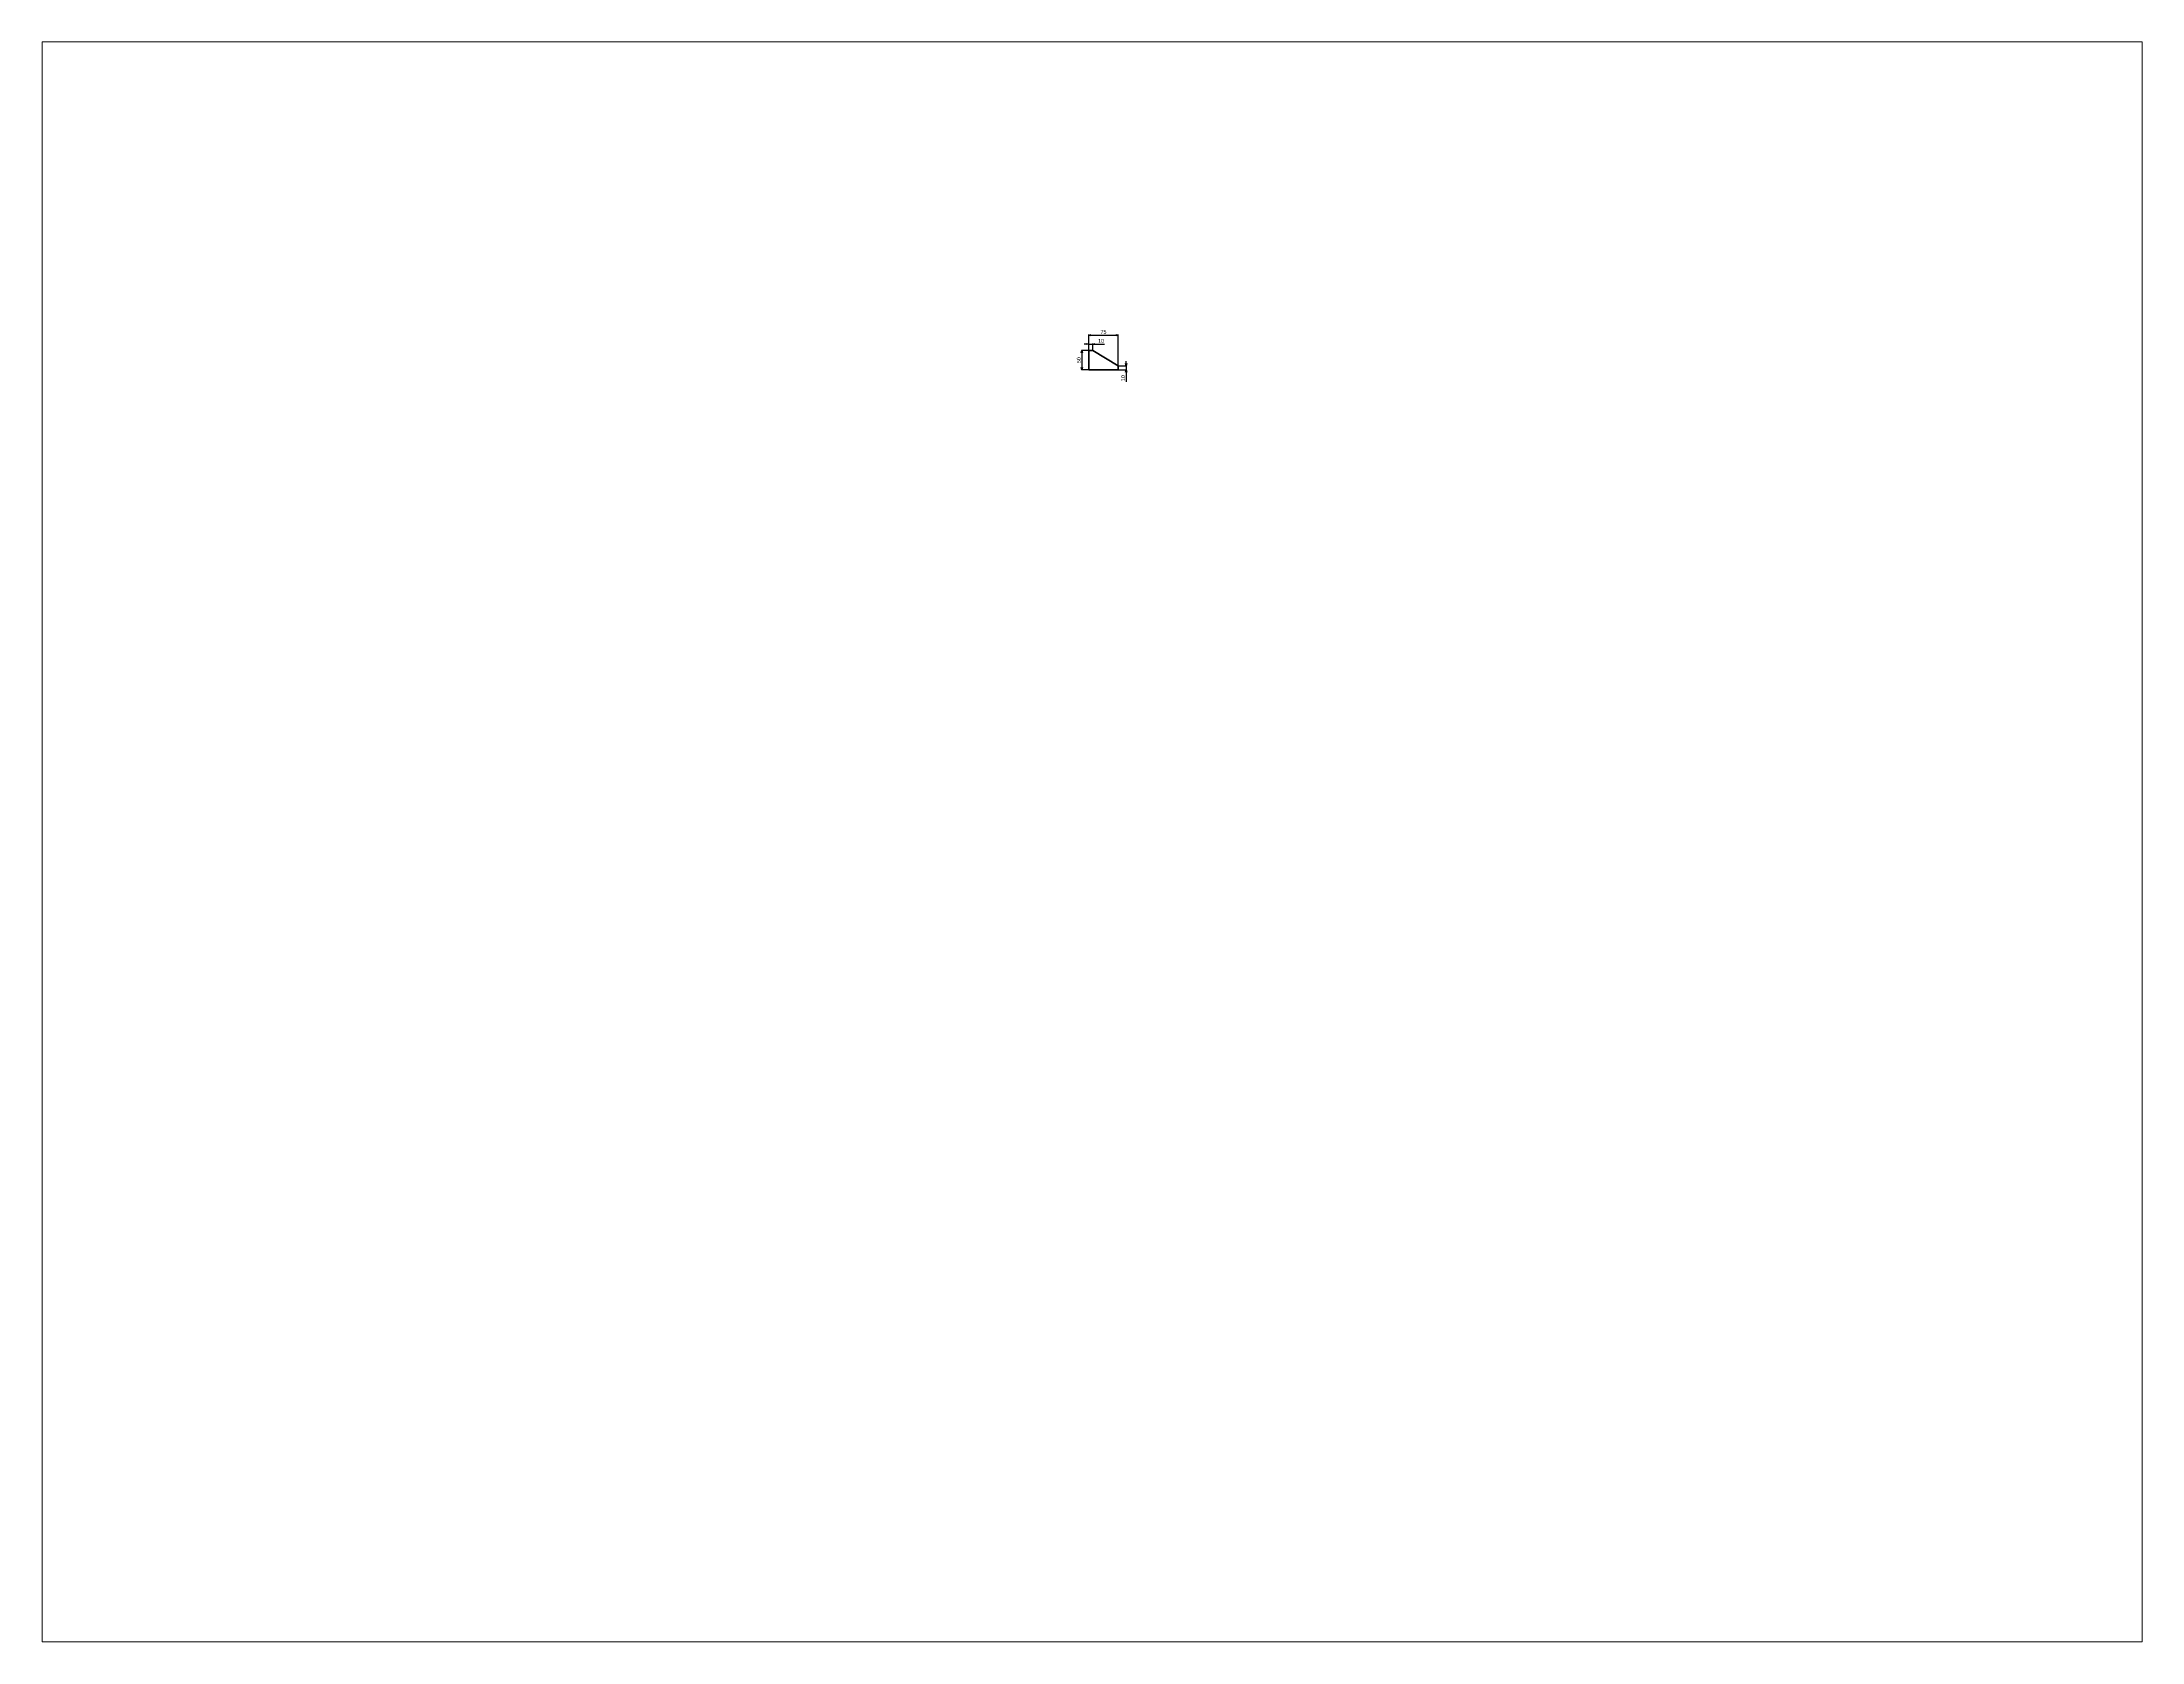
# Paper-space layout 'レイアウト2' of a CAD drawing. Header units: millimetres. Extents: x 27 to 240, y 20 to 183.
# The model-space entities are those that its viewports show. They can reach past a viewport. Long polylines and large blocks are cut down to what shows.
import ezdxf

# ---------------------------------------------------------------- set-up
doc = ezdxf.new("R2010")
doc.units = ezdxf.units.MM
doc.layers.add('外形線', color=7, linetype='Continuous', lineweight=40)
doc.layers.add('寸法線', color=3, linetype='Continuous', lineweight=20)
doc.styles.get("Standard").update_dxf_attribs({"font": 'MS PGothic.ttf'})
doc.dimstyles.new('ST-10', dxfattribs={"dimtxt": 10, "dimasz": 6, "dimexe": 1.25, "dimexo": 0.75, "dimgap": 3, "dimtad": 1, "dimdec": 1, "dimdsep": 46, "dimtxsty": 'Standard', "dimblk": 'OPEN30', "dimcen": -10, "dimadec": 1, "dimazin": 2, "dimtfac": 1, "dimtdec": 1, "dimtmove": 0, "dimatfit": 3, "dimldrblk": 'OPEN30', "dimfxl": 1, "dimarcsym": 0})

# ---------------------------------------------------------------- blocks, each defined once
blk = doc.blocks.new('_Open30')
at = {"color": 0, "linetype": 'ByBlock', "lineweight": -2}
for p, q in [((-1, 0.27), (0, 0)), ((0, 0), (-1, -0.27)), ((0, 0), (-1, 0))]:
    blk.add_line(p, q, dxfattribs=at)
blk = doc.blocks.new('*D30')
at = {"layer": 'Defpoints', "color": 0, "transparency": 16777216}
for p in [(1196.4, 3165.4), (1206.4, 3182), (1206.4, 3165.4)]:
    blk.add_point(p, dxfattribs=at)
at = {"layer": '寸法線', "color": 0, "lineweight": -2, "transparency": 16777216}
for p, q in [((1190.4, 3182), (1184.4, 3182)), ((1196.4, 3166.2), (1196.4, 3183.2)), ((1196.4, 3182), (1206.4, 3182)), ((1206.4, 3166.2), (1206.4, 3183.2)), ((1212.4, 3182), (1236.9, 3182))]:
    blk.add_line(p, q, dxfattribs=at)
at = {"layer": '寸法線', "color": 0, "lineweight": -2, "transparency": 16777216, "xscale": 6, "yscale": 6, "zscale": 6}
blk.add_blockref('_Open30', (1196.4, 3182), dxfattribs=at)
at = {"layer": '寸法線', "color": 0, "lineweight": -2, "transparency": 16777216, "xscale": 6, "yscale": 6, "zscale": 6, "rotation": 180}
blk.add_blockref('_Open30', (1206.4, 3182), dxfattribs=at)
at = {"layer": '寸法線', "color": 0, "transparency": 16777216, "insert": (1227.7, 3190), "char_height": 10, "attachment_point": 5}
blk.add_mtext('10', dxfattribs=at)
blk = doc.blocks.new('*D31')
at = {"layer": 'Defpoints', "color": 0, "transparency": 16777216}
for p in [(1271.4, 3204.9), (1196.4, 3163.6), (1271.4, 3125.4)]:
    blk.add_point(p, dxfattribs=at)
at = {"layer": '寸法線', "color": 0, "lineweight": -2, "transparency": 16777216}
for p, q in [((1196.4, 3164.3), (1196.4, 3206.1)), ((1202.4, 3204.9), (1265.4, 3204.9)), ((1271.4, 3126.2), (1271.4, 3206.1))]:
    blk.add_line(p, q, dxfattribs=at)
at = {"layer": '寸法線', "color": 0, "lineweight": -2, "transparency": 16777216, "xscale": 6, "yscale": 6, "zscale": 6, "rotation": 180}
blk.add_blockref('_Open30', (1196.4, 3204.9), dxfattribs=at)
at = {"layer": '寸法線', "color": 0, "lineweight": -2, "transparency": 16777216, "xscale": 6, "yscale": 6, "zscale": 6}
blk.add_blockref('_Open30', (1271.4, 3204.9), dxfattribs=at)
at = {"layer": '寸法線', "color": 0, "transparency": 16777216, "insert": (1233.9, 3212.9), "char_height": 10, "attachment_point": 5}
blk.add_mtext('75', dxfattribs=at)
blk = doc.blocks.new('*D32')
at = {"layer": 'Defpoints', "color": 0, "transparency": 16777216}
for p in [(1271.4, 3125.4), (1271.4, 3115.4), (1292.4, 3115.4)]:
    blk.add_point(p, dxfattribs=at)
at = {"layer": '寸法線', "color": 0, "lineweight": -2, "transparency": 16777216}
for p, q in [((1292.4, 3131.4), (1292.4, 3137.4)), ((1272.2, 3125.4), (1293.7, 3125.4)), ((1272.2, 3115.4), (1293.7, 3115.4)), ((1292.4, 3125.4), (1292.4, 3115.4)), ((1292.4, 3109.4), (1292.4, 3084.9))]:
    blk.add_line(p, q, dxfattribs=at)
at = {"layer": '寸法線', "color": 0, "lineweight": -2, "transparency": 16777216, "xscale": 6, "yscale": 6, "zscale": 6}
for p, rotation in [((1292.4, 3125.4), 270), ((1292.4, 3115.4), 90)]:
    blk.add_blockref('_Open30', p, dxfattribs=dict(at, rotation=rotation))
at = {"layer": '寸法線', "color": 0, "transparency": 16777216, "insert": (1284.4, 3094.2), "char_height": 10, "attachment_point": 5, "rotation": 90}
blk.add_mtext('10', dxfattribs=at)
blk = doc.blocks.new('*D33')
at = {"layer": 'Defpoints', "color": 0, "transparency": 16777216}
for p in [(1196.4, 3165.4), (1178.4, 3115.4), (1196.4, 3115.4)]:
    blk.add_point(p, dxfattribs=at)
at = {"layer": '寸法線', "color": 0, "lineweight": -2, "transparency": 16777216}
for p, q in [((1195.7, 3165.4), (1177.2, 3165.4)), ((1178.4, 3159.4), (1178.4, 3121.4)), ((1195.7, 3115.4), (1177.2, 3115.4))]:
    blk.add_line(p, q, dxfattribs=at)
at = {"layer": '寸法線', "color": 0, "lineweight": -2, "transparency": 16777216, "xscale": 6, "yscale": 6, "zscale": 6}
for p, rotation in [((1178.4, 3165.4), 90), ((1178.4, 3115.4), 270)]:
    blk.add_blockref('_Open30', p, dxfattribs=dict(at, rotation=rotation))
at = {"layer": '寸法線', "color": 0, "transparency": 16777216, "insert": (1170.4, 3140.4), "char_height": 10, "attachment_point": 5, "rotation": 90}
blk.add_mtext('50', dxfattribs=at)

msp = doc.modelspace()

# ---------------------------------------------------------------- linework, layer by layer
at = {"layer": '外形線'}
for p, q in [((1206.43, 3165.43), (1196.43, 3165.43)), ((1196.43, 3165.43), (1196.43, 3115.43)), ((1271.43, 3125.43), (1206.43, 3165.43)), ((1196.43, 3115.43), (1271.43, 3115.43)), ((1271.43, 3115.43), (1271.43, 3125.43))]:
    msp.add_line(p, q, dxfattribs=at)

# ---------------------------------------------------------------- dimensions: what is measured, and where the dimension line sits
at = {"layer": '寸法線'}
for base, p1, p2, picture, middle in [((1206.43, 3181.97), (1196.43, 3165.43), (1206.43, 3165.43), '*D30', (1227.68, 3189.97)), ((1271.43, 3204.89), (1196.43, 3163.56), (1271.43, 3125.43), '*D31', (1233.93, 3212.89))]:
    dim = msp.add_linear_dim(base=base, p1=p1, p2=p2, dimstyle='ST-10', dxfattribs=at)
    dim.commit()
    dim.dimension.update_dxf_attribs({"geometry": picture, "text_midpoint": middle})
for base, p1, p2, picture, middle in [((1178.41, 3115.43), (1196.43, 3165.43), (1196.43, 3115.43), '*D33', (1170.41, 3140.43)), ((1292.44, 3115.43), (1271.43, 3125.43), (1271.43, 3115.43), '*D32', (1284.44, 3094.18))]:
    dim = msp.add_linear_dim(base=base, p1=p1, p2=p2, angle=90, dimstyle='ST-10', dxfattribs=at)
    dim.commit()
    dim.dimension.update_dxf_attribs({"geometry": picture, "text_midpoint": middle})

psp = doc.layouts.new('レイアウト2')

# ---------------------------------------------------------------- viewports
at = {"layer": '外形線'}
psp.add_viewport(center=(133.35, 101.6), size=(213.36, 162.56), view_center_point=(1204.33, 1899.98), view_height=4118.9978, dxfattribs=at)

doc.saveas('drawing.dxf')
